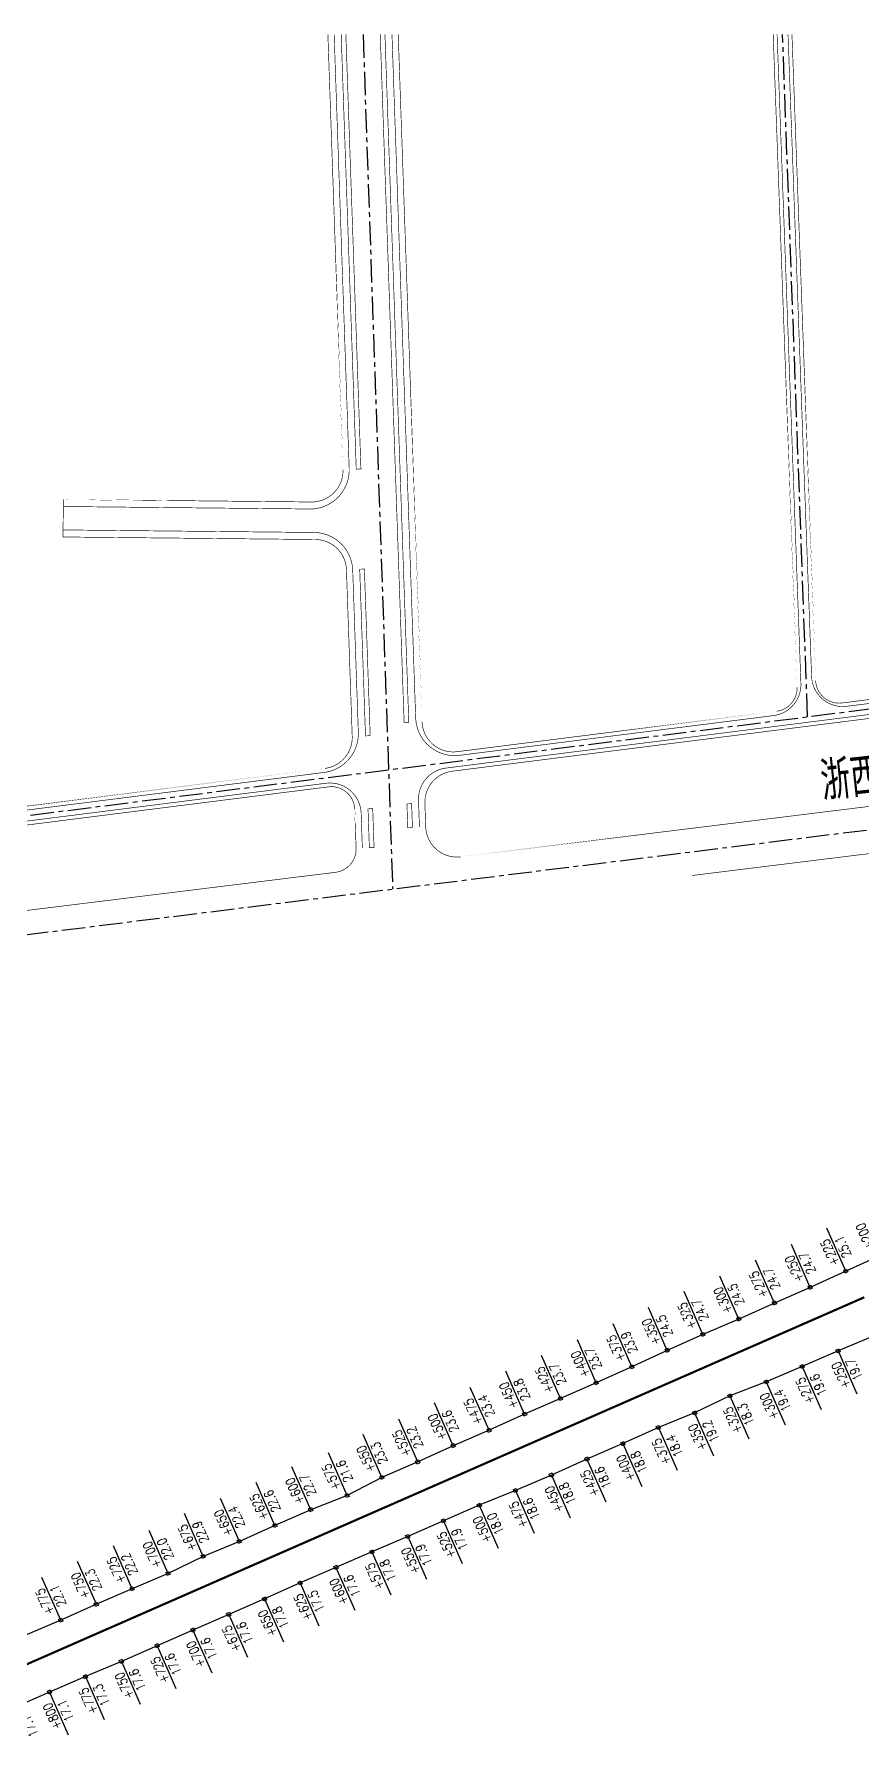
# Model space of a CAD drawing. Extents: x 10519 to 17598, y -625 to 2857.
# Drawn here: x 12368 to 12898, y 1762 to 2852 of the extents above; entities that cross this region are included whole.
import ezdxf
from ezdxf.enums import TextEntityAlignment as Align

# ---------------------------------------------------------------- set-up
doc = ezdxf.new("R2010")
doc.units = 0
doc.header["$MEASUREMENT"] = 0
doc.linetypes.add('CENTER', pattern=[2, 1.25, -0.25, 0.25, -0.25])
doc.linetypes.add('CENTERX2', pattern=[4, 2.5, -0.5, 0.5, -0.5])
for name, color, linetype in [('00000衢化东路中线', 1, 'CENTER'), ('00000道路边线', 2, 'CONTINUOUS'), ('0000铁路', 105, 'CONTINUOUS'), ('000道路名称', 6, 'CONTINUOUS')]:
    doc.layers.add(name, color=color, linetype=linetype)
doc.styles.get("Standard").update_dxf_attribs({"font": 'txt8.shx', "width": 0.8, "bigfont": 'hz.shx'})

msp = doc.modelspace()

# ---------------------------------------------------------------- linework, layer by layer
at = {"layer": '00000衢化东路中线', "color": 6, "linetype": 'CENTERX2', "ltscale": 6}
for p, q in [((12579.05, 2851.58), (12598.01, 2304.46)), ((12863.63, 2414.64), (12847.61, 2851.58)), ((14187.39, 2502.16), (12094.78, 2241.43)), ((12080.48, 2315.52), (13231.39, 2461.19))]:
    msp.add_line(p, q, dxfattribs=at)
at = {"layer": '00000道路边线', "const_width": 0.4}
for points in [[(12387.16, 2549.27), (12544.94, 2547.68, 0.4273804), (12570.17, 2573.54), (12560.54, 2851.58)], [(12597.56, 2851.58), (12612.73, 2413.91, 0.4411991), (12640.85, 2389.97), (12841.87, 2415.41, 0.3883087), (12859.34, 2435.99), (12844.1, 2851.58)], [(13095.63, 2586.06), (13099.81, 2471.01, -0.3882287), (13077.97, 2445.3), (12888.68, 2421.34), (13077.97, 2445.3, 0.3882287), (13099.81, 2471.01), (13085.97, 2851.58)], [(12387.21, 2553.77), (12386.96, 2529.77), (12548.63, 2528.14, -0.4011682), (12568.42, 2508.84), (12572.11, 2402.12, -0.3877333), (12554.64, 2381.58), (12115.83, 2326.04), (12554.64, 2381.58, 0.3877333), (12572.11, 2402.12), (12568.42, 2508.84, 0.4011682), (12548.63, 2528.14)], [(12068.63, 2450.82), (12090.18, 2339.13, 0.3953695), (12112.33, 2323.08), (12554.18, 2379, 0.3877333), (12576.03, 2404.67), (12572.43, 2508.52, 0.4011682), (12547.7, 2532.65), (12387.01, 2534.27)], [(13075.94, 2447.56), (12885.66, 2423.48), (13075.94, 2447.56), (12885.66, 2423.48), (13075.94, 2447.56, 0.3882287), (13093.42, 2468.13, -0.3882287), (13075.94, 2447.56, 0.3882287), (13093.42, 2468.13, -0.3882287), (13075.94, 2447.56)], [(12869.51, 2411.86), (13079.2, 2438.4), (12869.51, 2411.86), (12857.56, 2410.34), (12632.03, 2381.8, 0.3877333), (12614.56, 2361.27), (12615.15, 2343.98)], [(13072.82, 2435.07, -0.4406849), (13095.31, 2415.95, 0.4406849), (13072.82, 2435.07), (12869.82, 2409.38), (12857.87, 2407.86), (12789.71, 2399.24), (12857.87, 2407.86), (12869.82, 2409.38), (13072.82, 2435.07), (12869.82, 2409.38), (12857.87, 2407.86), (12636.1, 2379.8), (12857.87, 2407.86), (12869.82, 2409.38), (13072.82, 2435.07, -0.4406849), (13095.31, 2415.95, 0.4406849), (13072.82, 2435.07)], [(12866.18, 2440.45, 0.4406022), (12888.68, 2421.34, -0.4406022), (12866.18, 2440.45)], [(13078.38, 2378.92, 0.3890866), (13095.91, 2399.5, -0.3890866), (13078.38, 2378.92), (12865.9, 2352.67), (13078.38, 2378.92), (12865.9, 2352.67), (13078.38, 2378.92, 0.3890866), (13095.91, 2399.5, -0.3890866), (13078.38, 2378.92)], [(12102.74, 2274.07), (12099.11, 2292.89, -0.4333121), (12116.23, 2316.52), (12555.32, 2372.09, -0.4411991), (12577.82, 2352.94), (12578.6, 2330.61)], [(13205.43, 2023.29), (13143.28, 2155.58, -0.0878951), (13096.14, 2330.04, 0.4243238), (13073.77, 2348.12), (12789.71, 2313.03)]]:
    msp.add_lwpolyline(points, format="xyb", dxfattribs=at)
for points in [[(12566.2, 2572.86, -0.4273804), (12546.01, 2552.17, 0.4273804), (12566.2, 2572.86), (12556.53, 2851.58)], [(12639.32, 2392.3, -0.4411991), (12616.82, 2411.45), (12601.56, 2851.58), (12616.82, 2411.45, 0.4411991)], [(12856.93, 2433.61, -0.3883087), (12843.82, 2418.18, 0.3883087), (12856.93, 2433.61)], [(12885.66, 2423.48, -0.4406017), (12868.78, 2437.81, 0.4406017)], [(12641.59, 2324.96, -0.4403089), (12619.15, 2344.12), (12618.63, 2359.26, -0.3877333), (12636.1, 2379.8, 0.3877333), (12618.63, 2359.26), (12619.15, 2344.12, 0.4403089), (12641.59, 2324.96), (12865.9, 2352.67)], [(12556.86, 2369.77, -0.4411991), (12573.73, 2355.4), (12574.6, 2330.47), (12573.73, 2355.4, 0.4411991)], [(12561.45, 2315.06, 0.388591), (12574.6, 2330.47, -0.388591)], [(12123.58, 2260.97, -0.3945079), (12107.02, 2273.01), (12102.55, 2296.17, -0.4333121), (12115.39, 2313.89, 0.4333121), (12102.55, 2296.17), (12107.02, 2273.01, 0.3945079), (12123.58, 2260.97), (12561.45, 2315.06)]]:
    msp.add_lwpolyline(points, format="xyb", close=True, dxfattribs=at)
for points in [[(12565.04, 2851.58), (12574.69, 2573.16), (12577.69, 2573.26), (12568.04, 2851.58)], [(12593.06, 2851.58), (12608.32, 2411.15), (12605.33, 2411.05), (12590.05, 2851.58)], [(12860.84, 2586.06), (12866.18, 2440.45), (12851.11, 2851.58)], [(12868.78, 2437.81), (12853.61, 2851.58), (12868.78, 2437.81)]]:
    msp.add_lwpolyline(points, dxfattribs=at)
for points in [[(12856.93, 2433.61), (12841.6, 2851.58), (12856.93, 2433.61)], [(12387.21, 2553.77), (12546.01, 2552.17)], [(12579.91, 2509.23), (12576.91, 2509.13), (12580.61, 2402.41), (12583.61, 2402.51)], [(12868.78, 2437.81), (12868.78, 2437.81)], [(12843.82, 2418.18), (12639.32, 2392.3)], [(12115.39, 2313.89), (12556.86, 2369.77)], [(12586.09, 2330.87), (12585.23, 2355.8), (12582.23, 2355.7), (12583.09, 2330.76)], [(12607.66, 2343.72), (12607.13, 2358.86), (12610.13, 2358.97), (12610.66, 2343.82)], [(12865.9, 2352.67), (12789.71, 2343.26)]]:
    msp.add_lwpolyline(points, close=True, dxfattribs=at)
at = {"layer": '0000铁路'}
for p, q in [((12888.03, 2059.71, -145.26), (12875.99, 2087.18, -145.26)), ((12865.3, 2049.3, -145.26), (12853.25, 2076.78, -145.26)), ((12842.4, 2039.27, -145.26), (12830.36, 2066.75, -145.26)), ((12888.03, 2059.71, -145.26), (12865.3, 2049.3, -145.26)), ((12910.81, 2070.02, -145.26), (12888.03, 2059.71, -145.26)), ((12819.58, 2029.05, -145.26), (12807.54, 2056.53, -145.26)), ((12865.3, 2049.3, -145.26), (12842.4, 2039.27, -145.26)), ((12796.6, 2019.2, -145.26), (12784.56, 2046.67, -145.26)), ((12842.4, 2039.27, -145.26), (12819.58, 2029.05, -145.26)), ((12773.79, 2008.98, -145.26), (12761.74, 2036.45, -145.26)), ((12819.58, 2029.05, -145.26), (12796.6, 2019.2, -145.26)), ((12751.13, 1998.39, -145.26), (12739.09, 2025.87, -145.26)), ((12796.6, 2019.2, -145.26), (12773.79, 2008.98, -145.26)), ((12906.22, 2018.22, -145.26), (12883.12, 2008.64, -145.26)), ((12705.42, 1978.14, -145.26), (12693.37, 2005.61, -145.26)), ((12728.31, 1988.17, -145.26), (12716.27, 2015.65, -145.26)), ((12773.79, 2008.98, -145.26), (12751.13, 1998.39, -145.26)), ((12883.12, 2008.64, -145.26), (12860.18, 1998.69, -145.26)), ((12883.12, 2008.64, -145.26), (12895.16, 1981.16, -145.26)), ((12682.48, 1968.19, -145.26), (12670.44, 1995.67, -145.26)), ((12751.13, 1998.39, -145.26), (12728.31, 1988.17, -145.26)), ((12860.18, 1998.69, -145.26), (12837.2, 1988.84, -145.26)), ((12860.18, 1998.69, -145.26), (12872.22, 1971.22, -145.26)), ((12659.74, 1957.79, -145.26), (12647.7, 1985.27, -145.26)), ((12728.31, 1988.17, -145.26), (12705.42, 1978.14, -145.26)), ((12837.2, 1988.84, -145.26), (12813.87, 1979.81, -145.26)), ((12837.2, 1988.84, -145.26), (12849.25, 1961.37, -145.26)), ((12636.77, 1947.94, -145.26), (12624.72, 1975.42, -145.26)), ((12705.42, 1978.14, -145.26), (12682.48, 1968.19, -145.26)), ((12813.87, 1979.81, -145.26), (12791.33, 1968.95, -145.26)), ((12813.87, 1979.81, -145.26), (12825.91, 1952.34, -145.26)), ((12614.03, 1937.54, -145.26), (12601.99, 1965.01, -145.26)), ((12682.48, 1968.19, -145.26), (12659.74, 1957.79, -145.26)), ((12791.33, 1968.95, -145.26), (12768.11, 1959.65, -145.26)), ((12791.33, 1968.95, -145.26), (12803.37, 1941.48, -145.26)), ((12591.09, 1927.59, -145.26), (12579.05, 1955.07, -145.26)), ((12659.74, 1957.79, -145.26), (12636.77, 1947.94, -145.26)), ((12768.11, 1959.65, -145.26), (12745.37, 1949.25, -145.26)), ((12768.11, 1959.65, -145.26), (12780.15, 1932.17, -145.26)), ((12568.88, 1916, -145.26), (12556.83, 1943.48, -145.26)), ((12636.77, 1947.94, -145.26), (12614.03, 1937.54, -145.26)), ((12745.37, 1949.25, -145.26), (12722.4, 1939.4, -145.26)), ((12745.37, 1949.25, -145.26), (12757.42, 1921.77, -145.26)), ((12545.54, 1906.97, -145.26), (12533.49, 1934.45, -145.26)), ((12614.03, 1937.54, -145.26), (12591.09, 1927.59, -145.26)), ((12699.58, 1929.18, -145.26), (12676.6, 1919.32, -145.26)), ((12722.4, 1939.4, -145.26), (12699.58, 1929.18, -145.26)), ((12699.58, 1929.18, -145.26), (12711.62, 1901.7, -145.26)), ((12722.4, 1939.4, -145.26), (12734.44, 1911.92, -145.26)), ((12522.68, 1896.84, -145.26), (12510.64, 1924.32, -145.26)), ((12591.09, 1927.59, -145.26), (12568.88, 1916, -145.26)), ((12676.6, 1919.32, -145.26), (12653.46, 1909.84, -145.26)), ((12676.6, 1919.32, -145.26), (12688.65, 1891.85, -145.26)), ((12499.86, 1886.63, -145.26), (12487.82, 1914.1, -145.26)), ((12545.54, 1906.97, -145.26), (12522.68, 1896.84, -145.26)), ((12568.88, 1916, -145.26), (12545.54, 1906.97, -145.26)), ((12653.46, 1909.84, -145.26), (12630.53, 1899.89, -145.26)), ((12653.46, 1909.84, -145.26), (12665.51, 1882.36, -145.26)), ((12476.77, 1877.05, -145.26), (12464.72, 1904.52, -145.26)), ((12522.68, 1896.84, -145.26), (12499.86, 1886.63, -145.26)), ((12630.53, 1899.89, -145.26), (12607.63, 1889.86, -145.26)), ((12630.53, 1899.89, -145.26), (12642.57, 1872.42, -145.26)), ((12454.23, 1866.19, -145.26), (12442.19, 1893.66, -145.26)), ((12499.86, 1886.63, -145.26), (12476.77, 1877.05, -145.26)), ((12607.63, 1889.86, -145.26), (12584.69, 1879.91, -145.26)), ((12607.63, 1889.86, -145.26), (12619.67, 1862.38, -145.26)), ((12431.25, 1856.33, -145.26), (12419.21, 1883.81, -145.26)), ((12476.77, 1877.05, -145.26), (12454.23, 1866.19, -145.26)), ((12584.69, 1879.91, -145.26), (12561.72, 1870.06, -145.26)), ((12584.69, 1879.91, -145.26), (12596.74, 1852.44, -145.26)), ((12385.5, 1836.17, -145.26), (12373.45, 1863.65, -145.26)), ((12408.31, 1846.39, -145.26), (12396.27, 1873.87, -145.26)), ((12454.23, 1866.19, -145.26), (12431.25, 1856.33, -145.26)), ((12561.72, 1870.06, -145.26), (12538.78, 1860.12, -145.26)), ((12561.72, 1870.06, -145.26), (12573.76, 1842.58, -145.26)), ((12431.25, 1856.33, -145.26), (12408.31, 1846.39, -145.26)), ((12538.78, 1860.12, -145.26), (12516, 1849.81, -145.26)), ((12538.78, 1860.12, -145.26), (12550.82, 1832.64, -145.26)), ((12408.31, 1846.39, -145.26), (12385.5, 1836.17, -145.26)), ((12516, 1849.81, -145.26), (12493.02, 1839.95, -145.26)), ((12516, 1849.81, -145.26), (12528.04, 1822.33, -145.26)), ((12385.5, 1836.17, -145.26), (12362.48, 1826.41, -145.26)), ((12493.02, 1839.95, -145.26), (12470.13, 1829.92, -145.26)), ((12493.02, 1839.95, -145.26), (12505.07, 1812.48, -145.26)), ((12447.23, 1819.88, -145.26), (12424.33, 1809.85, -145.26)), ((12470.13, 1829.92, -145.26), (12447.23, 1819.88, -145.26)), ((12447.23, 1819.88, -145.26), (12459.27, 1792.41, -145.26)), ((12470.13, 1829.92, -145.26), (12482.17, 1802.44, -145.26)), ((12424.33, 1809.85, -145.26), (12401.31, 1800.09, -145.26)), ((12424.33, 1809.85, -145.26), (12436.37, 1782.37, -145.26)), ((12401.31, 1800.09, -145.26), (12378.34, 1790.23, -145.26)), ((12401.31, 1800.09, -145.26), (12413.36, 1772.61, -145.26)), ((12378.34, 1790.23, -145.26), (12355.44, 1780.2, -145.26)), ((12378.34, 1790.23, -145.26), (12390.38, 1762.76, -145.26))]:
    msp.add_line(p, q, dxfattribs=at)
at = {"layer": '0000铁路', "linetype": 'Continuous', "ltscale": 2, "elevation": -145.26}
for points in [[(12887.52, 2058.39), (12886.72, 2060.22), (12888.55, 2061.02), (12889.35, 2059.19), (12887.52, 2058.39)], [(12864.78, 2047.99), (12863.98, 2049.82), (12865.81, 2050.62), (12866.61, 2048.79), (12864.78, 2047.99)], [(12841.88, 2037.95), (12841.08, 2039.78), (12842.91, 2040.59), (12843.72, 2038.75), (12841.88, 2037.95)], [(12819.07, 2027.73), (12818.26, 2029.56), (12820.1, 2030.37), (12820.9, 2028.54), (12819.07, 2027.73)], [(12796.09, 2017.88), (12795.29, 2019.71), (12797.12, 2020.51), (12797.92, 2018.68), (12796.09, 2017.88)], [(12773.27, 2007.66), (12772.47, 2009.49), (12774.3, 2010.3), (12775.1, 2008.46), (12773.27, 2007.66)], [(12882.6, 2007.32), (12881.8, 2009.15), (12883.63, 2009.96), (12884.44, 2008.12), (12882.6, 2007.32)], [(12750.62, 1997.08), (12749.81, 1998.91), (12751.65, 1999.71), (12752.45, 1997.88), (12750.62, 1997.08)], [(12859.67, 1997.38), (12858.86, 1999.21), (12860.7, 2000.01), (12861.5, 1998.18), (12859.67, 1997.38)], [(12727.8, 1986.86), (12727, 1988.69), (12728.83, 1989.49), (12729.63, 1987.66), (12727.8, 1986.86)], [(12836.69, 1987.53), (12835.89, 1989.36), (12837.72, 1990.16), (12838.52, 1988.33), (12836.69, 1987.53)], [(12704.9, 1976.82), (12704.1, 1978.65), (12705.93, 1979.46), (12706.73, 1977.62), (12704.9, 1976.82)], [(12813.35, 1978.5), (12812.55, 1980.33), (12814.38, 1981.13), (12815.18, 1979.3), (12813.35, 1978.5)], [(12681.96, 1966.88), (12681.16, 1968.71), (12682.99, 1969.51), (12683.8, 1967.68), (12681.96, 1966.88)], [(12790.82, 1967.64), (12790.01, 1969.47), (12791.84, 1970.27), (12792.65, 1968.44), (12790.82, 1967.64)], [(12659.23, 1956.47), (12658.43, 1958.31), (12660.26, 1959.11), (12661.06, 1957.28), (12659.23, 1956.47)], [(12744.86, 1947.93), (12744.06, 1949.76), (12745.89, 1950.57), (12746.69, 1948.73), (12744.86, 1947.93)], [(12767.6, 1958.33), (12766.79, 1960.17), (12768.63, 1960.97), (12769.43, 1959.14), (12767.6, 1958.33)], [(12636.25, 1946.62), (12635.45, 1948.45), (12637.28, 1949.26), (12638.08, 1947.42), (12636.25, 1946.62)], [(12721.88, 1938.08), (12721.08, 1939.91), (12722.91, 1940.71), (12723.71, 1938.88), (12721.88, 1938.08)], [(12590.58, 1926.28), (12589.77, 1928.11), (12591.61, 1928.91), (12592.41, 1927.08), (12590.58, 1926.28)], [(12613.51, 1936.22), (12612.71, 1938.05), (12614.54, 1938.85), (12615.35, 1937.02), (12613.51, 1936.22)], [(12699.07, 1927.86), (12698.26, 1929.69), (12700.09, 1930.49), (12700.9, 1928.66), (12699.07, 1927.86)], [(12676.09, 1918.01), (12675.29, 1919.84), (12677.12, 1920.64), (12677.92, 1918.81), (12676.09, 1918.01)], [(12545.02, 1905.65), (12544.22, 1907.49), (12546.05, 1908.29), (12546.85, 1906.46), (12545.02, 1905.65)], [(12568.36, 1914.68), (12567.56, 1916.51), (12569.39, 1917.32), (12570.19, 1915.49), (12568.36, 1914.68)], [(12652.95, 1908.52), (12652.15, 1910.35), (12653.98, 1911.16), (12654.78, 1909.32), (12652.95, 1908.52)], [(12522.17, 1895.53), (12521.36, 1897.36), (12523.19, 1898.16), (12524, 1896.33), (12522.17, 1895.53)], [(12630.01, 1898.58), (12629.21, 1900.41), (12631.04, 1901.21), (12631.84, 1899.38), (12630.01, 1898.58)], [(12499.35, 1885.31), (12498.55, 1887.14), (12500.38, 1887.94), (12501.18, 1886.11), (12499.35, 1885.31)], [(12607.12, 1888.54), (12606.31, 1890.37), (12608.14, 1891.18), (12608.95, 1889.34), (12607.12, 1888.54)], [(12476.25, 1875.73), (12475.45, 1877.56), (12477.28, 1878.36), (12478.08, 1876.53), (12476.25, 1875.73)], [(12584.18, 1878.6), (12583.38, 1880.43), (12585.21, 1881.23), (12586.01, 1879.4), (12584.18, 1878.6)], [(12453.72, 1864.87), (12452.91, 1866.7), (12454.74, 1867.5), (12455.55, 1865.67), (12453.72, 1864.87)], [(12561.2, 1868.74), (12560.4, 1870.58), (12562.23, 1871.38), (12563.03, 1869.55), (12561.2, 1868.74)], [(12430.74, 1855.02), (12429.93, 1856.85), (12431.77, 1857.65), (12432.57, 1855.82), (12430.74, 1855.02)], [(12538.26, 1858.8), (12537.46, 1860.63), (12539.29, 1861.43), (12540.1, 1859.6), (12538.26, 1858.8)], [(12407.8, 1845.07), (12407, 1846.9), (12408.83, 1847.71), (12409.63, 1845.88), (12407.8, 1845.07)], [(12515.49, 1848.49), (12514.68, 1850.32), (12516.52, 1851.12), (12517.32, 1849.29), (12515.49, 1848.49)], [(12384.98, 1834.85), (12384.18, 1836.69), (12386.01, 1837.49), (12386.82, 1835.66), (12384.98, 1834.85)], [(12469.61, 1828.6), (12468.81, 1830.43), (12470.64, 1831.24), (12471.44, 1829.4), (12469.61, 1828.6)], [(12492.51, 1838.64), (12491.71, 1840.47), (12493.54, 1841.27), (12494.34, 1839.44), (12492.51, 1838.64)], [(12446.71, 1818.56), (12445.91, 1820.4), (12447.74, 1821.2), (12448.55, 1819.37), (12446.71, 1818.56)], [(12423.82, 1808.53), (12423.01, 1810.36), (12424.85, 1811.16), (12425.65, 1809.33), (12423.82, 1808.53)], [(12400.8, 1798.77), (12400, 1800.6), (12401.83, 1801.4), (12402.63, 1799.57), (12400.8, 1798.77)], [(12377.82, 1788.92), (12377.02, 1790.75), (12378.85, 1791.55), (12379.65, 1789.72), (12377.82, 1788.92)]]:
    msp.add_lwpolyline(points, dxfattribs=at)
at = {"layer": '0000铁路', "linetype": 'Continuous', "ltscale": 2, "const_width": 1.4, "elevation": -145.26}
msp.add_lwpolyline([(12899.95, 2042.99), (12890.8, 2038.97), (12881.64, 2034.96), (12872.48, 2030.94), (12863.32, 2026.93), (12854.16, 2022.91), (12845, 2018.9), (12835.84, 2014.89), (12826.68, 2010.87), (12817.52, 2006.86), (12808.37, 2002.84), (12799.21, 1998.83), (12790.05, 1994.81), (12780.89, 1990.8), (12771.73, 1986.79), (12762.57, 1982.77), (12753.41, 1978.76), (12744.25, 1974.74), (12735.09, 1970.73), (12725.94, 1966.71), (12716.78, 1962.7), (12707.62, 1958.69), (12698.46, 1954.67), (12689.3, 1950.66), (12680.14, 1946.64), (12670.98, 1942.63), (12661.82, 1938.61), (12652.66, 1934.6), (12643.51, 1930.59), (12634.35, 1926.57), (12625.19, 1922.56), (12616.03, 1918.54), (12606.87, 1914.53), (12597.71, 1910.51), (12588.55, 1906.5), (12579.39, 1902.49), (12570.23, 1898.47), (12561.08, 1894.46), (12551.92, 1890.44), (12542.76, 1886.43), (12533.6, 1882.41), (12524.44, 1878.4), (12515.28, 1874.38), (12506.12, 1870.37), (12496.96, 1866.36), (12487.8, 1862.34), (12478.65, 1858.33), (12469.49, 1854.31), (12460.33, 1850.3), (12451.17, 1846.28), (12442.01, 1842.27), (12432.85, 1838.26), (12423.69, 1834.24), (12414.53, 1830.23), (12405.37, 1826.21), (12396.22, 1822.2), (12387.06, 1818.18), (12377.9, 1814.17), (12368.74, 1810.16), (12359.58, 1806.14)], dxfattribs=at)

# ---------------------------------------------------------------- texts
at = {"layer": '0000铁路', "width": 0.8}
for s, p in [('25.1', (12888.97, 2076.5, -145.26)), ('+200', (12903.32, 2083.11, -145.26)), ('+225', (12880.55, 2072.8, -145.26)), ('24.7', (12843.34, 2056.06, -145.26)), ('+250', (12857.81, 2062.4, -145.26)), ('24.7', (12866.24, 2066.09, -145.26)), ('+300', (12812.09, 2042.15, -145.26)), ('24.5', (12820.52, 2045.84, -145.26)), ('+275', (12834.91, 2052.36, -145.26)), ('+325', (12789.12, 2032.29, -145.26)), ('24.7', (12797.54, 2035.99, -145.26)), ('+350', (12766.3, 2022.07, -145.26)), ('24.5', (12774.73, 2025.77, -145.26)), ('+375', (12743.64, 2011.49, -145.26)), ('23.9', (12752.07, 2015.18, -145.26)), ('+400', (12720.83, 2001.27, -145.26)), ('23.7', (12729.25, 2004.96, -145.26)), ('+425', (12697.93, 1991.23, -145.26)), ('23.7', (12706.36, 1994.93, -145.26)), ('+250', (12887.68, 1994.26, -145.26)), ('19.7', (12896.1, 1997.95, -145.26)), ('+450', (12674.99, 1981.29, -145.26)), ('23.8', (12683.42, 1984.98, -145.26)), ('19.4', (12850.19, 1978.15, -145.26)), ('+275', (12864.74, 1984.31, -145.26)), ('19.6', (12873.16, 1988.01, -145.26)), ('+475', (12652.26, 1970.89, -145.26)), ('23.4', (12660.68, 1974.58, -145.26)), ('+325', (12818.42, 1965.43, -145.26)), ('18.3', (12826.85, 1969.13, -145.26)), ('+300', (12841.76, 1974.46, -145.26)), ('+500', (12629.28, 1961.04, -145.26)), ('23.6', (12637.7, 1964.73, -145.26)), ('+350', (12795.89, 1954.57, -145.26)), ('19.2', (12804.31, 1958.27, -145.26)), ('+525', (12606.54, 1950.63, -145.26)), ('23.2', (12614.97, 1954.33, -145.26)), ('+375', (12772.67, 1945.27, -145.26)), ('18.4', (12781.09, 1948.96, -145.26)), ('+550', (12583.6, 1940.69, -145.26)), ('23.3', (12592.03, 1944.38, -145.26)), ('+400', (12749.93, 1934.87, -145.26)), ('18.8', (12758.36, 1938.56, -145.26)), ('+575', (12561.39, 1929.1, -145.26)), ('21.6', (12569.82, 1932.79, -145.26)), ('+425', (12726.95, 1925.02, -145.26)), ('18.6', (12735.38, 1928.71, -145.26)), ('22.6', (12523.62, 1913.63, -145.26)), ('+600', (12538.05, 1920.07, -145.26)), ('22.7', (12546.48, 1923.76, -145.26)), ('+450', (12704.14, 1914.8, -145.26)), ('18.8', (12712.56, 1918.49, -145.26)), ('22.4', (12500.8, 1903.41, -145.26)), ('+625', (12515.19, 1909.94, -145.26)), ('+475', (12681.16, 1904.94, -145.26)), ('18.6', (12689.59, 1908.64, -145.26)), ('+675', (12469.28, 1890.14, -145.26)), ('22.9', (12477.7, 1893.84, -145.26)), ('+650', (12492.38, 1899.72, -145.26)), ('+500', (12658.02, 1895.46, -145.26)), ('18.0', (12666.45, 1899.15, -145.26)), ('+700', (12446.74, 1879.28, -145.26)), ('22.0', (12455.17, 1882.98, -145.26)), ('+525', (12635.08, 1885.51, -145.26)), ('17.9', (12643.51, 1889.21, -145.26)), ('+725', (12423.77, 1869.43, -145.26)), ('22.2', (12432.19, 1873.12, -145.26)), ('17.8', (12597.68, 1869.23, -145.26)), ('+550', (12612.19, 1875.48, -145.26)), ('17.9', (12620.61, 1879.17, -145.26)), ('+750', (12400.83, 1859.49, -145.26)), ('22.3', (12409.25, 1863.18, -145.26)), ('17.6', (12574.7, 1859.37, -145.26)), ('+575', (12589.25, 1865.53, -145.26)), ('+775', (12378.01, 1849.27, -145.26)), ('22.1', (12386.44, 1852.96, -145.26)), ('+625', (12543.33, 1845.74, -145.26)), ('17.5', (12551.76, 1849.43, -145.26)), ('+600', (12566.27, 1855.68, -145.26)), ('+650', (12520.56, 1835.43, -145.26)), ('17.8', (12528.98, 1839.12, -145.26)), ('+675', (12497.58, 1825.57, -145.26)), ('17.6', (12506.01, 1829.27, -145.26)), ('+700', (12474.68, 1815.54, -145.26)), ('17.6', (12483.11, 1819.23, -145.26)), ('+725', (12451.79, 1805.5, -145.26)), ('17.6', (12460.21, 1809.19, -145.26)), ('+750', (12428.89, 1795.47, -145.26)), ('17.6', (12437.31, 1799.16, -145.26)), ('+775', (12405.87, 1785.7, -145.26)), ('17.3', (12414.3, 1789.4, -145.26)), ('+800', (12382.89, 1775.85, -145.26)), ('17.1', (12391.32, 1779.55, -145.26)), ('17.1', (12368.42, 1769.51, -145.26))]:
    msp.add_text(s, height=6, rotation=113.66774, dxfattribs=at).set_placement(p, align=Align.CENTER)
at = {"layer": '000道路名称', "color": 0, "width": 0.8}
msp.add_text('浙西大道（G320）', height=25, rotation=6.18493, dxfattribs=at).set_placement((12873.46, 2360.75))

doc.saveas('drawing.dxf')
